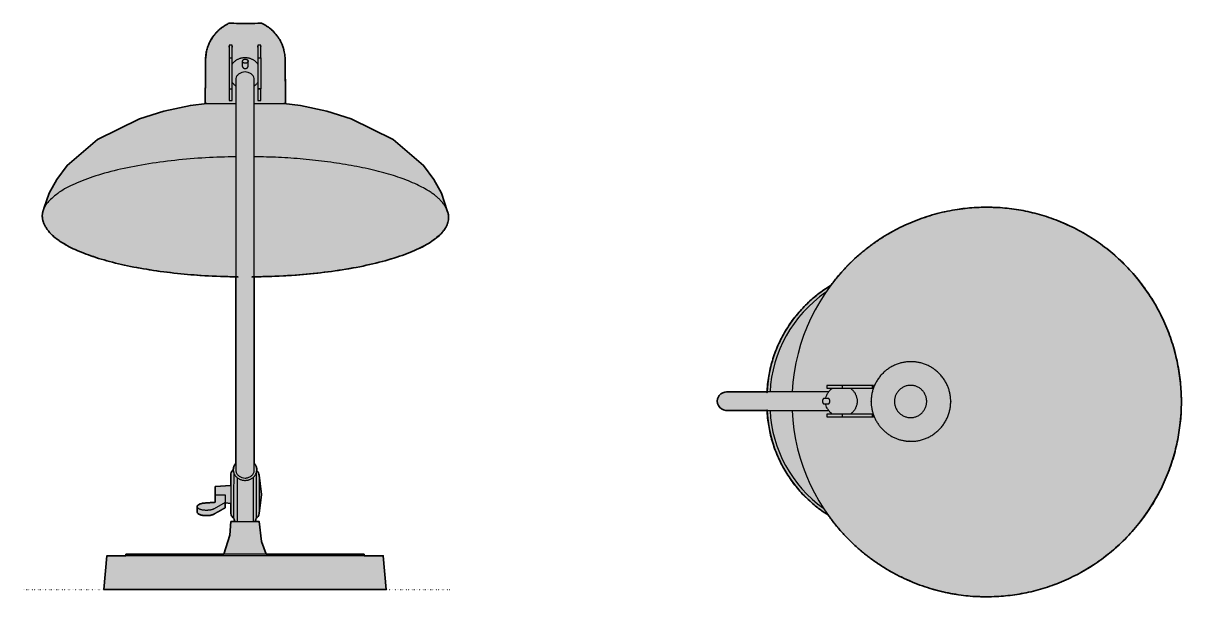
# Model space of a CAD drawing. Header units: millimetres. Extents: x 0 to 808, y -457 to 395.
# Drawn here: x 0 to 808, y -457 to -56 of the extents above; entities that cross this region are included whole.
import ezdxf

# ---------------------------------------------------------------- set-up
doc = ezdxf.new("R2010")
doc.units = ezdxf.units.MM
doc.linetypes.add('Dots', pattern=[1, 0, -1])
doc.layers.add('Blocks', color=7, linetype='Continuous')
doc.layers.add('Blocks$Fill', color=7, linetype='Continuous', true_color=0xffffff)
for name, color, linetype, lineweight, true_color in [('Blocks$Inner', 7, 'Continuous', 25, 0x007f00), ('Blocks$Outline', 7, 'Continuous', 35, 0xff3f3f), ('Groud', 7, 'Dots', 25, 0x243775)]:
    doc.layers.add(name, color=color, linetype=linetype, lineweight=lineweight, true_color=true_color)

# ---------------------------------------------------------------- blocks, each defined once
blk = doc.blocks.new('Kaiser Idell 6631 Table light Top')
at = {"layer": 'Blocks$Fill'}
blk.add_hatch(color=256, dxfattribs=at).paths.add_polyline_path([(74.29, -73.87), (76.82, -77.3), (79.46, -80.66), (82.21, -83.95), (85.06, -87.15), (88.02, -90.26), (91.08, -93.28), (94.24, -96.2), (97.48, -99.01), (100.81, -101.72), (104.21, -104.33), (107.7, -106.81), (111.24, -109.18), (114.86, -111.44), (118.52, -113.57), (122.24, -115.58), (126.01, -117.46), (129.81, -119.22), (133.64, -120.85), (137.5, -122.35), (141.38, -123.73), (145.28, -124.98), (149.18, -126.11), (153.08, -127.11), (156.99, -127.99), (160.88, -128.75), (164.76, -129.39), (168.63, -129.91), (172.47, -130.32), (176.28, -130.61), (180.06, -130.8), (183.81, -130.88), (187.51, -130.86), (190.49, -130.77), (193.49, -130.61), (196.51, -130.38), (199.55, -130.09), (202.6, -129.72), (205.67, -129.28), (208.75, -128.76), (211.85, -128.17), (214.95, -127.51), (218.05, -126.76), (221.16, -125.94), (224.27, -125.04), (227.37, -124.06), (230.46, -122.99), (233.55, -121.85), (236.62, -120.63), (239.68, -119.32), (242.72, -117.93), (245.74, -116.47), (248.73, -114.92), (251.7, -113.29), (254.63, -111.58), (257.53, -109.79), (260.39, -107.93), (263.21, -105.99), (265.99, -103.97), (268.72, -101.88), (271.4, -99.72), (274.02, -97.49), (276.6, -95.19), (279.11, -92.82), (281.57, -90.39), (283.96, -87.9), (286.29, -85.35), (288.55, -82.74), (290.74, -80.08), (292.86, -77.37), (294.91, -74.61), (296.88, -71.8), (298.78, -68.95), (300.6, -66.06), (302.34, -63.14), (304, -60.18), (305.59, -57.19), (307.09, -54.17), (308.51, -51.13), (309.85, -48.07), (311.11, -44.99), (312.29, -41.9), (313.39, -38.8), (314.4, -35.69), (315.33, -32.57), (316.19, -29.45), (316.96, -26.33), (317.66, -23.22), (318.28, -20.11), (318.82, -17), (319.29, -13.91), (319.69, -10.84), (320.01, -7.78), (320.26, -4.73), (320.44, -1.71), (320.55, 1.29), (320.59, 4.27), (320.57, 7.24), (320.49, 10.24), (320.33, 13.27), (320.11, 16.31), (319.81, 19.38), (319.45, 22.46), (319.01, 25.55), (318.49, 28.66), (317.9, 31.77), (317.23, 34.89), (316.48, 38.02), (315.65, 41.15), (314.74, 44.27), (313.75, 47.39), (312.68, 50.5), (311.53, 53.61), (310.3, 56.7), (308.99, 59.77), (307.59, 62.82), (306.12, 65.85), (304.56, 68.85), (302.92, 71.82), (301.2, 74.76), (299.41, 77.67), (297.53, 80.53), (295.59, 83.36), (293.56, 86.14), (291.46, 88.87), (289.3, 91.55), (287.06, 94.17), (284.75, 96.75), (282.38, 99.26), (279.95, 101.71), (277.45, 104.1), (274.9, 106.42), (272.29, 108.67), (269.63, 110.86), (266.92, 112.97), (264.16, 115.01), (261.35, 116.97), (258.51, 118.86), (255.63, 120.67), (252.71, 122.41), (249.76, 124.06), (246.78, 125.64), (243.77, 127.13), (240.75, 128.54), (237.7, 129.87), (234.63, 131.12), (231.56, 132.29), (228.47, 133.38), (225.38, 134.39), (222.28, 135.32), (219.18, 136.17), (216.08, 136.94), (212.99, 137.63), (209.9, 138.25), (206.82, 138.79), (203.75, 139.26), (200.7, 139.65), (197.67, 139.97), (194.65, 140.23), (191.65, 140.41), (188.68, 140.53), (185.02, 140.58), (181.32, 140.53), (177.59, 140.38), (173.82, 140.13), (170.03, 139.77), (166.22, 139.29), (162.38, 138.7), (158.53, 138), (154.67, 137.18), (150.81, 136.24), (146.95, 135.18), (143.09, 133.99), (139.25, 132.68), (135.42, 131.25), (131.62, 129.7), (127.85, 128.02), (124.11, 126.22), (120.41, 124.3), (116.76, 122.26), (113.16, 120.09), (109.62, 117.81), (106.14, 115.42), (102.74, 112.91), (99.4, 110.3), (96.15, 107.58), (92.99, 104.76), (89.91, 101.84), (86.93, 98.82), (84.04, 95.72), (81.26, 92.54), (78.58, 89.27), (76.01, 85.93), (73.72, 84.5), (71.45, 82.99), (69.22, 81.41), (67.01, 79.74), (64.85, 78.01), (62.73, 76.2), (60.66, 74.31), (58.64, 72.36), (56.67, 70.33), (54.76, 68.24), (52.91, 66.09), (51.12, 63.87), (49.39, 61.59), (47.74, 59.26), (46.16, 56.88), (44.65, 54.44), (43.22, 51.96), (41.87, 49.44), (40.6, 46.88), (39.41, 44.29), (38.31, 41.66), (37.29, 39.01), (36.35, 36.34), (35.5, 33.64), (34.74, 30.94), (34.06, 28.22), (33.47, 25.49), (32.96, 22.77), (32.54, 20.04), (32.2, 17.32), (31.95, 14.61), (31.77, 11.91), (31.77, 11.89), (3.62, 11.89), (2.43, 11.8), (0.84, 11.31), (-0.51, 10.48), (-1.53, 9.44), (-2.13, 8.53), (-2.74, 7), (-2.93, 5.43), (-2.75, 3.91), (-2.18, 2.42), (-1.24, 1.07), (0, 0), (1.41, -0.69), (3, -1.01), (3.58, -1.04), (7.91, -1.04), (31.77, -1.04), (31.94, -3.69), (32.19, -6.34), (32.51, -9), (32.92, -11.66), (33.41, -14.33), (33.97, -16.99), (34.62, -19.65), (35.36, -22.29), (36.17, -24.93), (37.07, -27.54), (38.05, -30.14), (39.11, -32.71), (40.25, -35.25), (41.47, -37.75), (42.76, -40.23), (44.13, -42.66), (45.58, -45.05), (47.09, -47.39), (48.68, -49.68), (50.33, -51.93), (52.05, -54.11), (53.82, -56.24), (55.66, -58.31), (57.55, -60.31), (59.5, -62.25), (61.49, -64.12), (63.53, -65.92), (65.61, -67.66), (67.73, -69.32), (69.89, -70.91), (72.07, -72.43)], flags=0)
at = {"layer": 'Blocks$Inner'}
for p, q in [((84.26, 14.43), (84.26, 16.43)), ((105.36, 16.43), (105.65, 16.43)), ((31.77, 11.91), (31.77, 11.89)), ((33.84, 11.92), (33.84, 11.89)), ((106.3, 15.49), (106.34, 15.58)), ((74.67, 7.2), (71.3, 7.2)), ((71.3, 3.66), (74.67, 3.66)), ((31.77, -1.04), (31.77, -1.05)), ((33.84, -1.04), (33.84, -1.06)), ((84.26, -5.57), (84.26, -3.57)), ((105.34, -5.57), (105.99, -5.57)), ((106.3, -5.07), (106.34, -5.16))]:
    blk.add_line(p, q, dxfattribs=at)
for points in [[(105.9, 14.43), (105.34, 14.43), (105.34, 16.43), (73.5, 16.43), (73.5, 14.43), (105.34, 14.43)], [(105.99, 14.68), (105.99, 16.43), (105.34, 16.43)], [(74.71, 11.89), (43.71, 11.89), (22.48, 11.89), (10.15, 11.89), (4.56, 11.89), (3.62, 11.89), (2.43, 11.8), (0.84, 11.31), (-0.51, 10.48), (-1.53, 9.44), (-2.13, 8.53), (-2.74, 7), (-2.93, 5.43), (-2.75, 3.91), (-2.18, 2.42), (-1.24, 1.07), (0, 0), (1.41, -0.69), (3, -1.01), (3.58, -1.04), (7.91, -1.04), (16.9, -1.04), (32.84, -1.04), (49.36, -1.04), (74.72, -1.04)], [(73.98, 10.75), (74.17, 11.08), (74.41, 11.45), (74.66, 11.81), (74.92, 12.17), (75.19, 12.51), (75.48, 12.84), (75.79, 13.16), (76.1, 13.46), (76.43, 13.75), (76.77, 14.03), (77.12, 14.3), (77.3, 14.43)], [(89.87, 14.43), (90.22, 14.18), (90.57, 13.9), (90.9, 13.62), (91.22, 13.32), (91.53, 13.01), (91.83, 12.68), (92.11, 12.35), (92.38, 12), (92.63, 11.64), (92.88, 11.28), (93.1, 10.9), (93.31, 10.52), (93.51, 10.12), (93.69, 9.72), (93.85, 9.32), (94, 8.9), (94.13, 8.48), (94.24, 8.06), (94.34, 7.63), (94.42, 7.2), (94.48, 6.76), (94.52, 6.33), (94.55, 5.89), (94.56, 5.45), (94.55, 5.01), (94.53, 4.57), (94.48, 4.14), (94.42, 3.7), (94.35, 3.27), (94.25, 2.84), (94.14, 2.42), (94.01, 2), (93.86, 1.58), (93.7, 1.18), (93.52, 0.77), (93.33, 0.38), (93.12, -0.01), (92.89, -0.38), (92.65, -0.75), (92.4, -1.11), (92.13, -1.45), (91.85, -1.79), (91.55, -2.12), (91.24, -2.43), (90.92, -2.73), (90.59, -3.01), (90.25, -3.29), (89.89, -3.55), (89.87, -3.57)], [(77.3, -3.57), (76.95, -3.31), (76.61, -3.04), (76.27, -2.75), (75.95, -2.45), (75.64, -2.14), (75.35, -1.82), (75.06, -1.48), (74.79, -1.13), (74.54, -0.78), (74.3, -0.41), (74.07, -0.03), (74.02, 0.05)], [(105.34, -3.57), (73.5, -3.57), (73.5, -5.57), (105.34, -5.57), (105.34, -3.57), (105.75, -3.57)], [(105.99, -4.26), (105.99, -5.57), (105.7, -5.57)]]:
    blk.add_lwpolyline(points, dxfattribs=at)
for centre, radius, start, end in [((184.86, 4.85), 135.73, 182.48424, 177.0248), ((123.4, 7.38), 91.74, 121.10168, 177.16874), ((123.13, 7.37), 89.4, 124.43226, 177.08368), ((123.05, 3.42), 91.38, 182.80462, 237.75356), ((123.14, 3.53), 89.41, 182.94282, 234.39917)]:
    blk.add_arc(centre, radius, start, end, dxfattribs=at)
for points, weights, knots in [([(159.81, 5.66), (159.37, 32.95), (132.07, 32.95), (104.33, 32.95), (104.33, 5.21), (104.33, 5.03), (104.33, 4.85)], [0.993425049075, 0.710432008065, 1, 0.707106781187, 1, 0.997328711218, 0.994706148616], [17.296593, 17.296593, 17.296593, 18.849556, 18.849556, 20.420352, 20.420352, 20.434678, 20.434678, 20.434678]), ([(143.07, 5.27), (143, 16.44), (131.84, 16.44), (120.6, 16.44), (120.6, 5.21), (120.6, 5.18), (120.6, 5.14)], [0.997590710022, 0.708316421958, 1, 0.707106781187, 1, 0.998790359229, 0.997590710022], [11.002062, 11.002062, 11.002062, 12.566371, 12.566371, 14.137167, 14.137167, 14.143654, 14.143654, 14.143654]), ([(71.31, 7.2), (70.44, 7.2), (70.44, 5.43), (70.43, 3.66), (71.3, 3.66)], [1, 0.707106781187, 1, 0.707106781187, 1], [3.141593, 3.141593, 3.141593, 4.712389, 4.712389, 6.283185, 6.283185, 6.283185]), ([(74.67, 3.66), (75.53, 3.65), (75.54, 5.43), (75.54, 7.2), (74.67, 7.2)], [1, 0.707106781187, 1, 0.707106781187, 1], [9.647204, 9.647204, 9.647204, 11.218, 11.218, 12.788797, 12.788797, 12.788797]), ([(120.6, 5.14), (120.67, -6.02), (131.84, -6.02), (143.07, -6.02), (143.07, 5.21), (143.07, 5.24), (143.07, 5.27)], [0.997590710022, 0.708316421958, 1, 0.707106781187, 1, 0.998790359229, 0.997590710022], [14.143654, 14.143654, 14.143654, 15.707963, 15.707963, 17.27876, 17.27876, 17.285247, 17.285247, 17.285247]), ([(127.69, -22.19), (129.87, -22.54), (132.07, -22.54), (159.81, -22.54), (159.81, 5.21), (159.81, 5.43), (159.81, 5.66)], [0.943253749077, 0.968167147894, 1, 0.707106781187, 1, 0.996674773121, 0.993425049075], [15.537243, 15.537243, 15.537243, 15.707963, 15.707963, 17.27876, 17.27876, 17.296593, 17.296593, 17.296593])]:
    blk.add_rational_spline(points, weights, degree=2, knots=knots, dxfattribs=at)
for points, knots in [([(72.67, 7.2), (72.69, 7.35), (72.84, 8.22), (73.24, 9.52), (73.74, 10.42), (73.98, 10.75)], [0.0877859, 0.0877859, 0.0877859, 0.0877859, 0.1111111, 0.2222222, 0.305865, 0.305865, 0.305865, 0.305865]), ([(74.02, 0.05), (73.76, 0.39), (73.24, 1.32), (72.84, 2.64), (72.69, 3.51), (72.67, 3.66)], [12, 12, 12, 12, 12.0887888, 12.1998999, 12.222665, 12.222665, 12.222665, 12.222665])]:
    blk.add_open_spline(points, degree=3, knots=knots, dxfattribs=at)
blk.add_rational_spline([(104.33, 4.85), (104.63, -18.5), (127.69, -22.19)], [0.994706148616, 0.741030268545, 0.943253749077], degree=2, dxfattribs=at)
at = {"layer": 'Blocks$Outline'}
blk.add_lwpolyline([(31.77, 11.89), (22.48, 11.89), (10.15, 11.89), (4.56, 11.89), (3.62, 11.89), (2.43, 11.8), (0.84, 11.31), (-0.51, 10.48), (-1.53, 9.44), (-2.13, 8.53), (-2.74, 7), (-2.93, 5.43), (-2.75, 3.91), (-2.18, 2.42), (-1.24, 1.07), (0, 0), (1.41, -0.69), (3, -1.01), (3.58, -1.04), (7.91, -1.04), (16.9, -1.04), (31.77, -1.04)], dxfattribs=at)
for points, weights, knots in [([(74.29, -73.87), (115.86, -132.26), (187.51, -130.86), (320.03, -128.27), (320.59, 4.27), (321.16, 136.8), (188.68, 140.53), (118.16, 142.51), (76.01, 85.93)], [0.866216240716, 0.823012606005, 1, 0.715478529555, 1, 0.715478529555, 1, 0.82530461079, 0.86513418494], [79.358735, 79.358735, 79.358735, 209.973104, 209.973104, 419.946209, 419.946209, 629.919313, 629.919313, 758.842214, 758.842214, 758.842214]), ([(76.01, 85.93), (34.19, 60.7), (31.77, 11.91), (31.77, 11.9), (31.77, 11.89)], [1, 0.882672699171, 1, 1, 1], [0, 0, 0, 89.772605, 89.772605, 89.8186, 89.8186, 89.8186]), ([(31.77, -1.04), (31.77, -1.05), (31.77, -1.05), (34.1, -48.52), (74.29, -73.87)], [1, 1, 1, 0.887216496916, 1], [-0.043006, -0.043006, -0.043006, 0, 0, 87.639038, 87.639038, 87.639038])]:
    blk.add_rational_spline(points, weights, degree=2, knots=knots, dxfattribs=at)
blk = doc.blocks.new('Kaiser Idell 6631 Table light Back')
at = {"layer": 'Blocks$Fill'}
blk.add_hatch(color=256, dxfattribs=at).paths.add_polyline_path([(161.13, 217.89), (173.63, 218.21), (186.36, 218.87), (199.15, 219.9), (211.84, 221.31), (218.08, 222.17), (224.22, 223.11), (230.24, 224.15), (236.1, 225.29), (241.79, 226.51), (247.28, 227.82), (252.55, 229.21), (257.58, 230.68), (262.34, 232.22), (266.83, 233.82), (268.96, 234.64), (271.02, 235.48), (273.01, 236.33), (274.91, 237.19), (276.74, 238.07), (278.49, 238.95), (280.15, 239.84), (281.74, 240.74), (283.24, 241.65), (284.66, 242.57), (286, 243.49), (287.25, 244.42), (287.85, 244.88), (288.42, 245.35), (288.98, 245.81), (289.51, 246.28), (290.03, 246.74), (290.52, 247.21), (291, 247.68), (291.45, 248.15), (291.88, 248.62), (292.3, 249.08), (292.69, 249.55), (293.06, 250.02), (293.42, 250.49), (293.75, 250.95), (294.06, 251.42), (294.36, 251.88), (294.63, 252.35), (294.89, 252.81), (295.13, 253.28), (295.35, 253.74), (295.55, 254.2), (295.73, 254.66), (295.89, 255.12), (296.04, 255.58), (296.11, 255.8), (296.17, 256.03), (296.23, 256.26), (296.28, 256.49), (296.33, 256.71), (296.37, 256.94), (296.41, 257.17), (296.45, 257.39), (296.48, 257.62), (296.5, 257.84), (296.53, 258.06), (296.55, 258.29), (296.56, 258.51), (296.57, 258.73), (296.58, 258.96), (296.58, 259.18), (296.58, 259.43), (296.57, 259.68), (296.55, 259.94), (296.54, 260.19), (296.51, 260.45), (296.48, 260.7), (296.45, 260.96), (296.41, 261.21), (296.36, 261.47), (296.31, 261.73), (296.25, 261.99), (296.19, 262.25), (296.12, 262.5), (296.05, 262.76), (295.96, 263.02), (295.88, 263.28), (291.63, 276.22), (286.35, 285.82), (279.02, 295.4), (257.93, 313.58), (228.74, 328.08), (211.76, 333.36), (193.22, 337.3), (181.67, 338.74), (182.59, 338.78), (182.72, 338.79), (182.77, 338.79), (182.81, 338.8), (182.83, 338.8), (182.84, 338.8), (182.86, 338.8), (182.86, 338.81), (182.87, 338.81), (182.87, 338.81), (182.87, 338.81), (182.87, 338.81), (182.88, 338.81), (182.88, 338.81), (182.88, 338.81), (182.88, 338.81), (182.88, 338.81), (182.88, 338.81), (182.88, 338.81), (182.88, 338.81), (182.88, 338.81), (182.88, 338.81), (182.88, 338.81), (182.88, 338.81), (182.88, 338.81), (182.88, 338.81), (182.88, 338.81), (182.88, 338.81), (182.88, 338.81), (182.88, 338.81), (182.88, 338.82), (182.88, 338.82), (182.88, 338.82), (182.88, 338.82), (182.63, 369.01), (182.61, 369.97), (182.56, 370.93), (182.48, 371.9), (182.43, 372.39), (182.36, 372.88), (182.29, 373.37), (182.21, 373.85), (182.12, 374.34), (182.02, 374.83), (181.91, 375.32), (181.79, 375.81), (181.67, 376.3), (181.53, 376.79), (181.39, 377.27), (181.23, 377.76), (181.07, 378.24), (180.9, 378.72), (180.72, 379.2), (180.53, 379.67), (180.33, 380.15), (180.12, 380.62), (179.9, 381.08), (179.68, 381.55), (179.44, 382.01), (179.2, 382.46), (178.95, 382.91), (178.69, 383.36), (178.42, 383.8), (178.14, 384.24), (177.86, 384.67), (177.57, 385.1), (177.27, 385.52), (176.96, 385.93), (176.64, 386.34), (176.32, 386.75), (175.99, 387.14), (175.66, 387.53), (175.32, 387.92), (174.97, 388.29), (174.61, 388.66), (174.25, 389.03), (173.88, 389.38), (173.51, 389.73), (173.13, 390.07), (172.75, 390.4), (172.36, 390.72), (171.97, 391.04), (171.57, 391.35), (171.17, 391.65), (170.77, 391.94), (170.36, 392.22), (169.95, 392.5), (169.53, 392.77), (169.11, 393.03), (168.69, 393.28), (167.84, 393.75), (166.98, 394.2), (166.12, 394.61), (166.12, 394.6), (166.12, 394.6), (166.11, 394.6), (166.11, 394.6), (166.11, 394.6), (166.11, 394.6), (166.1, 394.6), (166.1, 394.6), (166.09, 394.6), (166.08, 394.6), (166.06, 394.6), (165.99, 394.59), (165.91, 394.59), (165.29, 394.57), (147.01, 394.53), (144.49, 394.57), (143.87, 394.59), (143.78, 394.59), (143.71, 394.6), (143.69, 394.6), (143.68, 394.6), (143.67, 394.6), (143.67, 394.6), (143.67, 394.6), (143.66, 394.6), (143.66, 394.6), (143.66, 394.6), (143.66, 394.6), (143.66, 394.6), (143.66, 394.61), (142.79, 394.2), (141.93, 393.75), (141.08, 393.28), (140.66, 393.03), (140.24, 392.77), (139.83, 392.5), (139.41, 392.22), (139.01, 391.94), (138.6, 391.65), (138.2, 391.35), (137.8, 391.04), (137.41, 390.72), (137.02, 390.4), (136.64, 390.07), (136.26, 389.73), (135.89, 389.38), (135.52, 389.03), (135.16, 388.66), (134.81, 388.29), (134.46, 387.92), (134.11, 387.53), (133.78, 387.14), (133.45, 386.75), (133.13, 386.34), (132.81, 385.93), (132.51, 385.52), (132.21, 385.1), (131.91, 384.67), (131.63, 384.24), (131.35, 383.8), (131.08, 383.36), (130.82, 382.91), (130.57, 382.46), (130.33, 382.01), (130.1, 381.55), (129.87, 381.08), (129.65, 380.62), (129.44, 380.15), (129.25, 379.67), (129.06, 379.2), (128.87, 378.72), (128.7, 378.24), (128.54, 377.76), (128.39, 377.27), (128.24, 376.79), (128.11, 376.3), (127.98, 375.81), (127.86, 375.32), (127.75, 374.83), (127.65, 374.34), (127.56, 373.85), (127.48, 373.37), (127.41, 372.88), (127.35, 372.39), (127.29, 371.9), (127.21, 370.93), (127.16, 369.97), (127.14, 369.01), (126.89, 338.82), (126.89, 338.82), (126.89, 338.82), (126.89, 338.82), (126.89, 338.82), (126.89, 338.81), (126.89, 338.81), (126.89, 338.81), (126.89, 338.81), (126.89, 338.81), (126.89, 338.81), (126.89, 338.81), (126.89, 338.81), (126.89, 338.81), (126.89, 338.81), (126.89, 338.81), (126.89, 338.81), (126.89, 338.81), (126.89, 338.81), (126.89, 338.81), (126.9, 338.81), (126.9, 338.81), (126.9, 338.81), (126.9, 338.81), (126.9, 338.81), (126.9, 338.81), (126.91, 338.81), (126.91, 338.81), (126.92, 338.8), (126.93, 338.8), (126.94, 338.8), (126.96, 338.8), (127, 338.79), (127.05, 338.79), (127.18, 338.78), (128.1, 338.74), (116.56, 337.3), (98.01, 333.36), (81.03, 328.08), (51.84, 313.58), (30.76, 295.4), (23.42, 285.82), (18.14, 276.22), (14.49, 265.5), (14.34, 265.16), (14.21, 264.82), (14.08, 264.48), (13.97, 264.15), (13.86, 263.81), (13.76, 263.48), (13.68, 263.14), (13.6, 262.81), (13.53, 262.48), (13.47, 262.15), (13.42, 261.81), (13.38, 261.48), (13.35, 261.16), (13.33, 260.83), (13.32, 260.5), (13.31, 260.18), (13.32, 259.94), (13.32, 259.7), (13.33, 259.46), (13.35, 259.22), (13.37, 258.98), (13.4, 258.74), (13.43, 258.5), (13.46, 258.26), (13.5, 258.02), (13.55, 257.78), (13.6, 257.54), (13.66, 257.3), (13.72, 257.05), (13.78, 256.81), (13.85, 256.57), (13.93, 256.32), (14.01, 256.08), (14.09, 255.83), (14.18, 255.59), (14.28, 255.34), (14.38, 255.09), (14.49, 254.85), (14.72, 254.35), (14.97, 253.86), (15.24, 253.36), (15.53, 252.87), (15.85, 252.37), (16.09, 251.96), (16.34, 251.55), (16.61, 251.14), (16.9, 250.73), (17.2, 250.32), (17.51, 249.91), (17.84, 249.5), (18.19, 249.09), (18.55, 248.68), (18.93, 248.27), (19.32, 247.86), (19.73, 247.45), (20.15, 247.04), (20.59, 246.63), (21.51, 245.81), (22.5, 245), (23.55, 244.18), (24.67, 243.37), (25.84, 242.56), (27.09, 241.76), (28.39, 240.96), (29.76, 240.17), (31.19, 239.38), (32.68, 238.6), (34.24, 237.83), (35.86, 237.07), (37.53, 236.31), (41.07, 234.83), (44.83, 233.39), (48.82, 231.99), (53.02, 230.65), (57.42, 229.36), (62.01, 228.13), (66.77, 226.96), (71.69, 225.85), (76.76, 224.82), (81.95, 223.85), (92.65, 222.13), (103.66, 220.71), (114.84, 219.58), (126.07, 218.75), (137.22, 218.19), (148.18, 217.91), (148.2, 217.91), (148.2, 87.94), (148.09, 87.82), (147.98, 87.69), (147.88, 87.56), (147.78, 87.42), (147.69, 87.29), (147.59, 87.15), (147.5, 87.02), (147.42, 86.88), (147.34, 86.74), (147.26, 86.6), (147.19, 86.46), (147.12, 86.32), (147.05, 86.18), (146.99, 86.04), (146.93, 85.9), (146.87, 85.75), (146.82, 85.61), (146.77, 85.47), (146.73, 85.32), (146.69, 85.18), (146.65, 85.04), (146.62, 84.9), (146.59, 84.75), (146.56, 84.61), (146.54, 84.47), (146.52, 84.33), (146.5, 84.19), (146.48, 84.05), (146.47, 83.91), (146.47, 83.77), (146.46, 83.64), (146.46, 83.5), (146.46, 83.39), (146.14, 83.12), (145.44, 82.27), (145.09, 81.64), (144.8, 80.74), (144.76, 80.24), (144.76, 79.98), (144.76, 72.57), (133.77, 71.8), (133.77, 66.1), (133.77, 60.79), (126.64, 60.29), (126.11, 60.24), (125.84, 60.21), (125.58, 60.18), (125.31, 60.14), (125.05, 60.09), (124.79, 60.04), (124.54, 59.99), (124.29, 59.93), (124.04, 59.86), (123.81, 59.79), (123.58, 59.72), (123.35, 59.64), (123.14, 59.56), (122.94, 59.47), (122.84, 59.43), (122.75, 59.38), (122.65, 59.34), (122.56, 59.29), (122.48, 59.24), (122.39, 59.2), (122.31, 59.15), (122.23, 59.1), (122.16, 59.05), (122.09, 59), (122.02, 58.95), (121.95, 58.9), (121.89, 58.85), (121.83, 58.79), (121.77, 58.74), (121.72, 58.69), (121.67, 58.64), (121.62, 58.58), (121.6, 58.56), (121.58, 58.53), (121.56, 58.5), (121.54, 58.48), (121.52, 58.45), (121.5, 58.42), (121.48, 58.4), (121.47, 58.37), (121.45, 58.34), (121.43, 58.32), (121.42, 58.29), (121.41, 58.27), (121.39, 58.24), (121.38, 58.21), (121.37, 58.19), (121.36, 58.16), (121.35, 58.13), (121.34, 58.11), (121.33, 58.08), (121.32, 58.06), (121.31, 58.03), (121.31, 58), (121.3, 57.98), (121.29, 57.95), (121.29, 57.93), (121.28, 57.9), (121.28, 57.87), (121.28, 57.85), (121.28, 57.82), (121.27, 57.8), (121.27, 57.77), (121.27, 57.75), (121.27, 54.08), (121.27, 54.05), (121.27, 54.02), (121.28, 53.99), (121.28, 53.96), (121.28, 53.93), (121.29, 53.9), (121.29, 53.87), (121.3, 53.84), (121.31, 53.81), (121.31, 53.79), (121.32, 53.76), (121.33, 53.73), (121.34, 53.7), (121.36, 53.67), (121.37, 53.64), (121.38, 53.61), (121.4, 53.58), (121.41, 53.55), (121.43, 53.52), (121.45, 53.49), (121.46, 53.46), (121.48, 53.43), (121.5, 53.4), (121.52, 53.37), (121.55, 53.34), (121.57, 53.31), (121.59, 53.28), (121.62, 53.25), (121.65, 53.22), (121.67, 53.19), (121.7, 53.16), (121.73, 53.13), (121.76, 53.1), (121.79, 53.07), (121.86, 53.01), (121.93, 52.95), (122, 52.89), (122.08, 52.83), (122.16, 52.78), (122.24, 52.72), (122.33, 52.66), (122.43, 52.61), (122.52, 52.55), (122.62, 52.5), (122.73, 52.45), (122.83, 52.4), (122.95, 52.35), (123.06, 52.3), (123.18, 52.25), (123.42, 52.16), (123.68, 52.07), (123.94, 51.99), (124.22, 51.92), (124.5, 51.85), (124.79, 51.78), (125.08, 51.73), (125.38, 51.68), (125.68, 51.63), (125.98, 51.59), (126.29, 51.56), (126.59, 51.54), (126.89, 51.52), (127.19, 51.51), (127.48, 51.5), (127.77, 51.49), (128.12, 51.5), (128.48, 51.51), (128.85, 51.53), (129.21, 51.56), (129.58, 51.6), (129.95, 51.64), (130.31, 51.7), (130.67, 51.76), (131.02, 51.84), (131.36, 51.92), (131.69, 52.02), (131.85, 52.07), (132.01, 52.12), (132.16, 52.17), (132.31, 52.23), (132.45, 52.28), (132.59, 52.34), (132.73, 52.4), (132.85, 52.47), (132.98, 52.53), (133.1, 52.6), (140.77, 56.95), (140.77, 60.31), (144.8, 60.02), (144.84, 52.99), (144.98, 52.03), (145.28, 51.3), (145.61, 50.8), (146.25, 50.17), (146.96, 49.75), (146.96, 49.66), (147.09, 48.77), (147.39, 48.05), (147.72, 47.55), (147.87, 47.4), (144.81, 47.4), (144.06, 38), (139.89, 24.6), (71.66, 24.6), (71.66, 23.6), (58.33, 23.6), (56.27, 0), (253.05, 0), (250.99, 23.6), (237.66, 23.6), (237.66, 24.6), (169.43, 24.6), (166.24, 33.47), (164.51, 47.4), (161.45, 47.4), (161.61, 47.55), (161.93, 48.05), (162.23, 48.77), (162.37, 49.75), (163.07, 50.17), (163.71, 50.8), (164.04, 51.3), (164.34, 52.03), (164.48, 53.01), (166.24, 66.3), (164.48, 79.59), (164.48, 79.61), (164.38, 80.41), (164.07, 81.25), (163.74, 81.76), (163.2, 82.33), (162.79, 82.54), (162.81, 82.66), (162.82, 82.79), (162.83, 82.91), (162.84, 83.03), (162.85, 83.15), (162.86, 83.26), (162.86, 83.38), (162.86, 83.5), (162.86, 83.64), (162.85, 83.77), (162.85, 83.91), (162.84, 84.05), (162.82, 84.19), (162.81, 84.33), (162.79, 84.47), (162.76, 84.61), (162.74, 84.75), (162.71, 84.89), (162.67, 85.03), (162.63, 85.18), (162.59, 85.32), (162.55, 85.46), (162.5, 85.61), (162.45, 85.75), (162.4, 85.89), (162.34, 86.03), (162.27, 86.17), (162.21, 86.31), (162.14, 86.46), (162.06, 86.6), (161.99, 86.73), (161.91, 86.87), (161.82, 87.01), (161.73, 87.15), (161.64, 87.28), (161.55, 87.41), (161.45, 87.55), (161.35, 87.68), (161.24, 87.81), (161.13, 87.93)], flags=0)
at = {"layer": 'Blocks$Inner'}
for p, q in [((143.66, 377.99), (143.66, 378.64)), ((145.66, 378.64), (145.66, 377.99)), ((163.66, 377.99), (163.66, 378.64)), ((165.66, 378.64), (165.66, 378.32)), ((127.14, 369.01), (126.89, 338.82)), ((152.92, 364.47), (152.92, 368.18)), ((156.74, 364.54), (156.74, 368.18)), ((182.88, 338.82), (182.63, 369.01)), ((143.66, 349), (145.66, 349)), ((163.66, 349), (165.66, 349)), ((148.18, 217.91), (148.2, 217.91)), ((161.13, 217.89), (161.15, 217.89)), ((121.27, 57.75), (121.27, 54.08)), ((140.77, 60.31), (144.8, 60.02)), ((146.25, 50.17), (146.96, 49.75))]:
    blk.add_line(p, q, dxfattribs=at)
for points in [[(143.66, 370.5), (145.66, 370.5), (145.66, 379.28), (143.66, 379.28)], [(163.66, 370.5), (165.66, 370.5), (165.66, 379.28), (163.66, 379.28)], [(56.27, 0), (253.05, 0), (250.99, 23.6), (58.33, 23.6)]]:
    blk.add_lwpolyline(points, close=True, dxfattribs=at)
for points in [[(143.66, 349.01), (143.66, 340.78), (145.66, 340.78), (145.66, 349.01), (145.66, 370.5)], [(143.66, 370.5), (143.66, 349.01), (145.57, 349.01)], [(145.66, 366.03), (145.92, 366.39), (146.19, 366.73), (146.48, 367.06), (146.78, 367.39), (147.09, 367.69), (147.41, 367.99), (147.75, 368.27), (148.09, 368.54), (148.45, 368.8), (148.82, 369.04), (149.19, 369.27), (149.58, 369.48), (149.97, 369.67), (150.37, 369.85), (150.78, 370.02), (151.19, 370.16), (151.61, 370.29), (152.04, 370.41), (152.46, 370.5), (152.9, 370.58), (153.33, 370.65), (153.77, 370.69), (154.21, 370.72), (154.64, 370.73), (155.08, 370.72), (155.52, 370.69), (155.96, 370.65), (156.39, 370.59), (156.83, 370.51), (157.25, 370.42), (157.68, 370.3), (158.1, 370.17), (158.51, 370.03), (158.92, 369.87), (159.32, 369.69), (159.71, 369.49), (160.1, 369.28), (160.48, 369.06), (160.84, 368.82), (161.2, 368.56), (161.55, 368.3), (161.89, 368.01), (162.21, 367.72), (162.52, 367.41), (162.82, 367.09), (163.11, 366.76), (163.38, 366.41), (163.64, 366.06), (163.66, 366.03)], [(163.66, 370.5), (163.66, 369.03), (163.66, 349.01)], [(165.66, 370.5), (165.66, 349.01), (163.66, 349.01), (163.66, 340.78), (165.66, 340.78), (165.66, 349.01)], [(148.2, 350.86), (147.77, 351.21), (147.44, 351.49), (147.11, 351.78), (146.8, 352.09), (146.5, 352.41), (146.21, 352.75), (145.94, 353.09), (145.68, 353.44), (145.66, 353.47)], [(148.2, 355.08), (148.2, 328.02), (148.2, 298.11), (148.2, 268.58), (148.2, 241.21), (148.2, 216.81), (148.2, 174.59), (148.2, 145.45), (148.2, 125.86), (148.2, 100.92), (148.2, 83.51)], [(161.13, 83.5), (161.13, 106.3), (161.13, 133.35), (161.13, 161.12), (161.13, 187.63), (161.13, 211.78), (161.13, 254.67), (161.13, 285.17), (161.13, 306.28), (161.13, 334.26), (161.13, 355.1)], [(163.66, 353.47), (163.4, 353.12), (163.13, 352.77), (162.84, 352.44), (162.55, 352.12), (162.23, 351.81), (161.91, 351.51), (161.57, 351.23), (161.23, 350.96), (161.13, 350.89)], [(128.1, 338.74), (116.56, 337.3), (98.01, 333.36), (81.03, 328.08), (51.84, 313.58), (30.76, 295.4), (23.42, 285.82), (18.14, 276.22), (14.49, 265.5)], [(181.67, 338.74), (193.22, 337.3), (211.76, 333.36), (228.74, 328.08), (257.93, 313.58), (279.02, 295.4), (286.35, 285.82), (291.63, 276.22), (295.88, 263.28)], [(144.76, 79.98), (144.76, 80.24), (144.8, 80.74), (145.09, 81.64), (145.44, 82.27), (146.14, 83.12), (146.46, 83.39)], [(162.45, 81.17), (162.37, 66.3), (162.37, 49.75), (163.07, 50.17), (163.71, 50.8), (164.04, 51.3), (164.34, 52.03), (164.48, 53.01)], [(162.79, 82.54), (163.2, 82.33), (163.74, 81.76), (164.07, 81.25), (164.38, 80.41), (164.48, 79.61), (164.48, 66.3), (164.48, 53.01), (166.24, 66.3), (164.48, 79.59)], [(144.76, 80.2), (144.76, 79.98), (144.76, 79.58), (144.76, 79.01), (144.76, 78.27), (144.76, 77.37), (144.76, 76.33), (144.76, 75.16), (144.76, 73.87), (144.76, 72.48), (144.76, 71), (144.76, 69.47), (144.76, 67.9), (144.76, 66.3), (144.84, 52.99), (144.98, 52.03), (145.28, 51.3), (145.61, 50.8), (146.25, 50.17)], [(147.87, 47.4), (147.72, 47.55), (147.39, 48.05), (147.09, 48.77), (146.96, 49.66), (146.96, 51.13), (146.96, 55.04), (146.96, 66.3), (147.09, 80.66)], [(160.26, 78.07), (160.26, 66.3), (160.26, 59.53), (160.26, 49.15), (160.26, 47.4)], [(126.64, 60.29), (133.77, 60.79), (133.77, 66.1), (140.77, 65.89), (140.77, 60.62), (133.1, 56.27)], [(144.76, 72.57), (133.77, 71.8), (133.77, 66.1)], [(140.77, 60.62), (140.77, 56.95), (133.1, 52.6)], [(162.37, 49.75), (162.23, 48.77), (161.93, 48.05), (161.61, 47.55), (161.45, 47.4)], [(139.89, 24.6), (144.06, 38), (144.81, 47.4), (154.66, 47.4), (164.51, 47.4), (166.24, 33.47), (169.43, 24.6)], [(237.66, 23.6), (237.66, 24.6), (154.66, 24.6), (71.66, 24.6), (71.66, 23.6)]]:
    blk.add_lwpolyline(points, dxfattribs=at)
for centre, start, end in [((155.24, 369.01), 114.34581, 180), ((154.54, 369.01), 0, 65.65419)]:
    blk.add_arc(centre, 28.09, start, end, dxfattribs=at)
for points, weights, knots in [([(154.95, 394.51), (154.92, 394.51), (154.89, 394.51), (143.81, 394.51), (143.66, 394.61)], [0.997590710022, 0.998790359229, 1, 0.710002975297, 0.994264888219], [-4.718876, -4.718876, -4.718876, -4.712351, -4.712351, -3.14808, -3.14808, -3.14808]), ([(166.12, 394.61), (166.12, 394.61), (166.12, 394.61), (166.12, 394.51), (154.95, 394.51)], [0.994810633035, 0.997381914224, 1, 0.708316421958, 0.997590710022], [-6.297226, -6.297226, -6.297226, -6.283185, -6.283185, -4.718876, -4.718876, -4.718876]), ([(152.92, 368.11), (152.96, 366.63), (154.87, 366.69), (156.78, 366.74), (156.74, 368.22), (156.7, 369.7), (154.79, 369.64), (152.88, 369.59), (152.92, 368.11)], [1, 0.707106781187, 1, 0.707106781187, 1, 0.707106781187, 1, 0.707106781187, 1], [0, 0, 0, 1.570796, 1.570796, 3.141593, 3.141593, 4.712389, 4.712389, 6.283185, 6.283185, 6.283185]), ([(152.92, 364.54), (152.92, 364.5), (152.92, 364.47), (152.96, 362.99), (154.87, 363.05), (156.75, 363.1), (156.74, 364.56)], [0.983050114665, 0.991264523657, 1, 0.707106781187, 1, 0.710047647433, 0.994177324486], [6.236337, 6.236337, 6.236337, 6.283185, 6.283185, 7.853982, 7.853982, 9.409006, 9.409006, 9.409006]), ([(126.89, 338.82), (126.89, 338.82), (126.89, 338.82), (126.89, 338.62), (148.14, 338.57)], [0.999968501893, 0.999984250099, 1, 0.755337146692, 0.919423338727], [59.238672, 59.238672, 59.238672, 59.238756, 59.238756, 60.550892, 60.550892, 60.550892]), ([(148.2, 301.62), (13.31, 299.66), (13.31, 260.18), (13.31, 256.24), (15.85, 252.37)], [0.980328161033, 0.717297252056, 1, 0.962172330524, 0.934115679877], [1.625448, 1.625448, 1.625448, 3.141593, 3.141593, 3.344464, 3.344464, 3.344464]), ([(148.2, 87.94), (146.46, 85.97), (146.46, 83.5), (146.46, 76.07), (154.66, 76.07)], [0.858038108931, 0.879180949875, 1, 0.707106781187, 1], [2.493636, 2.493636, 2.493636, 3.141593, 3.141593, 4.712389, 4.712389, 4.712389]), ([(154.66, 76.07), (162.86, 76.07), (162.86, 83.5), (162.86, 85.96), (161.13, 87.93)], [1, 0.707106781187, 1, 0.87948701384, 0.858145868476], [4.712389, 4.712389, 4.712389, 6.283185, 6.283185, 6.929501, 6.929501, 6.929501]), ([(133.1, 56.27), (131.16, 55.17), (127.77, 55.17), (121.27, 55.17), (121.27, 57.75), (121.27, 59.91), (126.64, 60.29)], [0.8600867155, 0.822621476965, 1, 0.707106781187, 1, 0.742078434735, 0.9384079723], [46.287739, 46.287739, 46.287739, 47.239027, 47.239027, 48.809823, 48.809823, 50.193065, 50.193065, 50.193065]), ([(133.1, 52.6), (131.16, 51.49), (127.77, 51.49), (121.27, 51.49), (121.27, 54.08), (121.27, 54.19), (121.3, 54.3)], [0.8600867155, 0.822621476965, 1, 0.707106781187, 1, 0.982236300993, 0.966627305353], [49.958738, 49.958738, 49.958738, 50.910025, 50.910025, 52.480821, 52.480821, 52.576089, 52.576089, 52.576089])]:
    blk.add_rational_spline(points, weights, degree=2, knots=knots, dxfattribs=at)
for points, knots in [([(154.66, 360.66), (153.9, 360.66), (152.4, 360.42), (150.41, 359.43), (148.92, 357.94), (148.3, 356.39), (148.2, 355.41), (148.2, 355.09), (148.2, 355.08)], [45.0065703, 45.0065703, 45.0065703, 45.0065703, 45.1176814, 45.2287925, 45.3399036, 45.4510147, 45.5065703, 45.5076235, 45.5076235, 45.5076235, 45.5076235]), ([(161.13, 355.1), (161.13, 355.1), (161.13, 355.43), (161.03, 356.4), (160.41, 357.95), (158.91, 359.44), (156.92, 360.43), (155.42, 360.67), (154.66, 360.66)], [44.50586, 44.50586, 44.50586, 44.50586, 44.5065703, 44.5621259, 44.673237, 44.7843481, 44.8954592, 45.0065703, 45.0065703, 45.0065703, 45.0065703]), ([(148.2, 83.51), (148.2, 83.51), (148.2, 83.16), (148.3, 82.14), (148.92, 80.51), (150.42, 78.94), (152.4, 77.9), (153.9, 77.65), (154.66, 77.65)], [33.5043383, 33.5043383, 33.5043383, 33.5043383, 33.50526, 33.5608156, 33.6719267, 33.7830378, 33.8941489, 34.00526, 34.00526, 34.00526, 34.00526]), ([(154.66, 77.65), (155.42, 77.64), (156.92, 77.89), (158.91, 78.93), (160.41, 80.5), (161.04, 82.13), (161.13, 83.15), (161.13, 83.49), (161.13, 83.5)], [34.00526, 34.00526, 34.00526, 34.00526, 34.1163711, 34.2274823, 34.3385934, 34.4497045, 34.50526, 34.50586, 34.50586, 34.50586, 34.50586]), ([(149.16, 66.29), (149.16, 64.73), (149.16, 61.43), (149.16, 56.47), (149.16, 52.02), (149.16, 49.25), (149.16, 47.94), (149.16, 47.52), (149.16, 47.4)], [1, 1, 1, 1, 1.0833333, 1.1666667, 1.25, 1.3333333, 1.375, 1.392514, 1.392514, 1.392514, 1.392514])]:
    blk.add_open_spline(points, degree=3, knots=knots, dxfattribs=at)
for points, weights in [([(161.21, 338.57), (182.88, 338.61), (182.88, 338.82)], [0.923474126123, 0.752369095401, 0.999980076698]), ([(294.39, 266.42), (276.96, 299.94), (161.13, 301.62)], [0.945558629262, 0.745553654429, 0.980328161033]), ([(161.15, 217.89), (296.58, 219.55), (296.58, 259.18)], [0.983347294089, 0.715684332829, 1]), ([(296.58, 259.18), (296.58, 262.83), (294.39, 266.42)], [1, 0.964736241477, 0.937963855135]), ([(15.85, 252.37), (34.59, 219.57), (148.18, 217.91)], [0.941083726864, 0.748262700697, 0.980208100847])]:
    blk.add_rational_spline(points, weights, degree=2, dxfattribs=at)
blk.add_open_spline([(149.16, 77.99), (149.16, 67.97), (149.16, 67.12), (149.16, 66.29)], degree=3, dxfattribs=at)
at = {"layer": 'Blocks$Outline'}
for points in [[(128.1, 338.74), (116.56, 337.3), (98.01, 333.36), (81.03, 328.08), (51.84, 313.58), (30.76, 295.4), (23.42, 285.82), (18.14, 276.22), (14.49, 265.5)], [(295.88, 263.28), (291.63, 276.22), (286.35, 285.82), (279.02, 295.4), (257.93, 313.58), (228.74, 328.08), (211.76, 333.36), (193.22, 337.3), (181.67, 338.74)], [(146.46, 83.39), (146.14, 83.12), (145.44, 82.27), (145.09, 81.64), (144.8, 80.74), (144.76, 80.24), (144.76, 79.98)], [(164.48, 79.59), (164.48, 79.61), (164.38, 80.41), (164.07, 81.25), (163.74, 81.76), (163.2, 82.33), (162.79, 82.54)], [(144.76, 79.98), (144.76, 79.58), (144.76, 79.01), (144.76, 78.27), (144.76, 77.37), (144.76, 76.33), (144.76, 75.16), (144.76, 73.87), (144.76, 72.57)], [(164.48, 53.01), (166.24, 66.3), (164.48, 79.59)], [(144.76, 72.57), (133.77, 71.8)], [(133.77, 71.8), (133.77, 66.1)], [(121.27, 57.75), (121.27, 54.08)], [(140.77, 60.31), (144.8, 60.02)], [(144.8, 60.02), (144.84, 52.99), (144.98, 52.03), (145.28, 51.3), (145.61, 50.8), (146.25, 50.17), (146.96, 49.75)], [(146.96, 49.75), (146.96, 49.66), (147.09, 48.77), (147.39, 48.05), (147.72, 47.55), (147.87, 47.4)], [(161.45, 47.4), (161.61, 47.55), (161.93, 48.05), (162.23, 48.77), (162.37, 49.75)], [(162.37, 49.75), (163.07, 50.17), (163.71, 50.8), (164.04, 51.3), (164.34, 52.03), (164.48, 53.01)], [(147.87, 47.4), (144.81, 47.4), (144.06, 38), (139.89, 24.6)], [(169.43, 24.6), (166.24, 33.47), (164.51, 47.4), (161.45, 47.4)], [(139.89, 24.6), (71.66, 24.6), (71.66, 23.6)], [(237.66, 23.6), (237.66, 24.6), (169.43, 24.6)], [(71.66, 23.6), (58.33, 23.6), (56.27, 0)], [(56.27, 0), (253.05, 0), (250.99, 23.6), (237.66, 23.6)]]:
    blk.add_lwpolyline(points, dxfattribs=at)
for points, weights, knots in [([(166.12, 394.61), (165.96, 394.51), (154.95, 394.51), (154.92, 394.51), (154.89, 394.51), (143.81, 394.51), (143.66, 394.61), (127.14, 387.13), (127.14, 369.01), (127.02, 353.91), (126.89, 338.82), (126.89, 338.82), (126.89, 338.82), (126.89, 338.78), (128.1, 338.74)], [0.994264888235, 0.711188693659, 0.997590710022, 0.998790359229, 1, 0.710002975297, 0.994264888219, 0.835491041663, 0.994264888219, 0.994264888219, 0.994264888219, 0.994280546601, 0.994296206667, 0.936562662424, 0.901719937389], [-6.267653, -6.267653, -6.267653, -4.718876, -4.718876, -4.712351, -4.712351, -3.14808, -3.14808, 29.043597, 29.043597, 59.238672, 59.238672, 59.238756, 59.238756, 59.550159, 59.550159, 59.550159]), ([(181.67, 338.74), (182.88, 338.78), (182.88, 338.82), (182.76, 353.91), (182.63, 369.01), (182.63, 387.13), (166.12, 394.61)], [0.906892657772, 0.941929247773, 0.999980076698, 0.999980076698, 0.999980076698, 0.840293573496, 0.999980076698], [2.830189, 2.830189, 2.830189, 3.141539, 3.141539, 33.336614, 33.336614, 65.528291, 65.528291, 65.528291]), ([(14.49, 265.5), (13.31, 262.85), (13.31, 260.18), (13.31, 256.24), (15.85, 252.37), (34.59, 219.57), (148.18, 217.91), (148.19, 217.91), (148.2, 217.91)], [0.952654022239, 0.974023102532, 1, 0.962172330524, 0.934115679877, 0.74272235449, 0.972950366058, 0.972950366058, 0.972950366058], [3.002278, 3.002278, 3.002278, 3.141593, 3.141593, 3.344464, 3.344464, 4.682061, 4.682061, 4.682449, 4.682449, 4.682449]), ([(161.13, 217.89), (161.14, 217.89), (161.15, 217.89), (296.58, 219.55), (296.58, 259.18), (296.58, 261.24), (295.88, 263.28)], [1, 1, 1, 0.727804242846, 1.01693471473, 0.99638068592, 0.978663410139], [4.758053, 4.758053, 4.758053, 4.758391, 4.758391, 6.283185, 6.283185, 6.391582, 6.391582, 6.391582]), ([(148.2, 87.94), (146.46, 85.97), (146.46, 83.5), (146.46, 83.45), (146.46, 83.39)], [0.858038108931, 0.879180949875, 1, 0.996955189885, 0.993973685221], [2.493636, 2.493636, 2.493636, 3.1415927, 3.1415927, 3.1579221, 3.1579221, 3.1579221]), ([(162.79, 82.54), (162.86, 83.02), (162.86, 83.5), (162.86, 85.96), (161.13, 87.93)], [0.952444597448, 0.97389574367, 1, 0.87948701384, 0.858145868476], [6.1431873, 6.1431873, 6.1431873, 6.2831853, 6.2831853, 6.9295006, 6.9295006, 6.9295006]), ([(133.77, 66.1), (133.77, 63.44), (133.77, 60.79), (130.21, 60.54), (126.64, 60.29), (121.27, 59.91), (121.27, 57.75)], [0.9384079723, 0.9384079723, 0.9384079723, 0.9384079723, 0.9384079723, 0.742078434735, 1], [-62.650956, -62.650956, -62.650956, -57.339237, -57.339237, -50.193065, -50.193065, -48.809823, -48.809823, -48.809823]), ([(121.27, 54.08), (121.27, 51.49), (127.77, 51.49), (131.16, 51.49), (133.1, 52.6), (136.94, 54.77), (140.77, 56.95), (140.77, 58.63), (140.77, 60.31)], [1.16267346301, 0.822134290001, 1.16267346301, 0.956440161371, 1, 1, 1, 1, 1], [-52.480821, -52.480821, -52.480821, -50.910025, -50.910025, -49.958738, -49.958738, -41.134508, -41.134508, -37.773261, -37.773261, -37.773261])]:
    blk.add_rational_spline(points, weights, degree=2, knots=knots, dxfattribs=at)
for points, knots in [([(148.2, 217.91), (148.2, 217.54), (148.2, 217.18), (148.2, 216.81), (148.2, 202.74), (148.2, 188.67), (148.2, 174.59), (148.2, 164.88), (148.2, 155.16), (148.2, 145.45), (148.2, 138.92), (148.2, 132.39), (148.2, 125.86), (148.2, 117.55), (148.2, 109.23), (148.2, 100.92), (148.2, 96.59), (148.2, 92.27), (148.2, 87.94)], [50.462544, 50.462544, 50.462544, 50.462544, 50.507623, 50.507623, 50.507623, 51.507623, 51.507623, 51.507623, 52.507623, 52.507623, 52.507623, 53.507623, 53.507623, 53.507623, 54.507623, 54.507623, 54.507623, 55.253224, 55.253224, 55.253224, 55.253224]), ([(161.13, 87.93), (161.13, 94.06), (161.13, 100.18), (161.13, 106.3), (161.13, 115.32), (161.13, 124.33), (161.13, 133.35), (161.13, 142.6), (161.13, 151.86), (161.13, 161.12), (161.13, 169.95), (161.13, 178.79), (161.13, 187.63), (161.13, 195.68), (161.13, 203.73), (161.13, 211.78), (161.13, 213.82), (161.13, 215.86), (161.13, 217.89)], [34.700286, 34.700286, 34.700286, 34.700286, 35.50586, 35.50586, 35.50586, 36.50586, 36.50586, 36.50586, 37.50586, 37.50586, 37.50586, 38.50586, 38.50586, 38.50586, 39.50586, 39.50586, 39.50586, 39.648391, 39.648391, 39.648391, 39.648391])]:
    blk.add_open_spline(points, degree=3, knots=knots, dxfattribs=at)

msp = doc.modelspace()

# ---------------------------------------------------------------- linework, layer by layer
at = {"layer": 'Groud'}
msp.add_lwpolyline([(0, -450.29), (297.22, -450.29)], dxfattribs=at)

# ---------------------------------------------------------------- block references
at = {"layer": 'Blocks'}
for name, p in [('Kaiser Idell 6631 Table light Back', (0, -450.29)), ('Kaiser Idell 6631 Table light Top', (486.76, -324.46))]:
    msp.add_blockref(name, p, dxfattribs=at)

doc.saveas('drawing.dxf')
